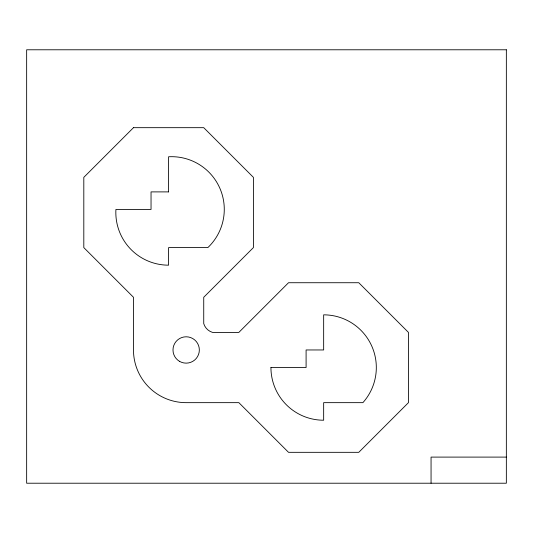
<?xml version="1.0" encoding="UTF-8"?>
<svg xmlns="http://www.w3.org/2000/svg" width="533" height="533" viewBox="0 0 533 533"><rect width="100%" height="100%" fill="white"/><g stroke="black" fill="none" stroke-linecap="round" stroke-linejoin="round"><path stroke-width="0.8" d="M270.964 367.523L306.095 367.523L306.095 349.961L323.658 349.961L323.658 314.836A52.687 52.687 0 0 1 362.9 402.655L323.658 402.655L323.658 420.217A52.687 52.687 0 0 1 270.937 367.523M506.35 457.101L431.057 457.101L431.057 483.218M133.477 127.673L83.808 177.349L83.808 247.598L133.477 297.274L133.477 349.961A52.687 52.687 0 0 0 186.17 402.655L238.857 402.655L288.526 452.324L358.782 452.324L408.451 402.655L408.451 332.399L358.782 282.73L288.526 282.73L238.857 332.399L212.514 332.399A13.172 13.172 0 0 1 203.733 323.618L203.733 297.274L253.402 247.598L253.402 177.349L203.733 127.673L133.477 127.673M506.35 49.782L26.65 49.782L26.65 483.218L506.35 483.218L506.35 49.782M168.601 191.893L151.039 191.893L151.039 209.456L115.914 209.456A52.687 52.687 0 0 0 168.601 265.168L168.601 247.598L207.85 247.598A52.687 52.687 0 0 0 168.601 156.769L168.601 191.893M179.581 361.374A13.172 13.172 0 0 0 199.342 349.961A13.172 13.172 0 0 0 179.581 338.555A13.172 13.172 0 0 0 179.581 361.374"/></g></svg>
